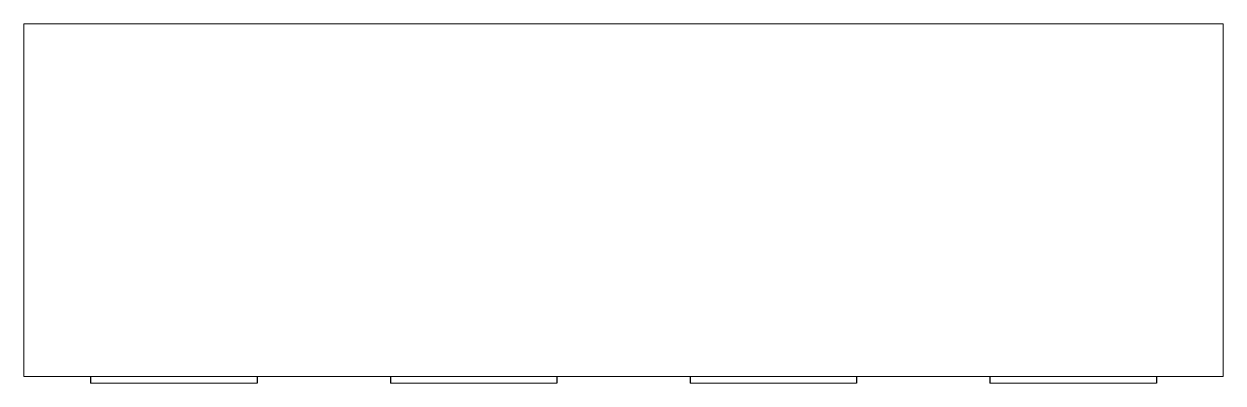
# Model space of a CAD drawing. Extents: x 366 to 438, y -915.9 to -894.3.
import ezdxf

# ---------------------------------------------------------------- set-up
doc = ezdxf.new("R2010")
doc.units = 0
doc.header["$MEASUREMENT"] = 0
doc.layers.add('layer1', color=7, linetype='Continuous')
doc.layers.add('layer2', color=6, linetype='Continuous')

msp = doc.modelspace()

# ---------------------------------------------------------------- linework, layer by layer
at = {"layer": 'layer1', "linetype": 'Continuous', "lineweight": 0}
for p, q in [((365.966, -915.498), (437.966, -915.498)), ((369.966, -915.898), (379.966, -915.898)), ((387.966, -915.898), (397.966, -915.898)), ((405.966, -915.898), (415.966, -915.898)), ((423.966, -915.898), (433.966, -915.898))]:
    msp.add_line(p, q, dxfattribs=at)
at = {"layer": 'layer1'}
for p, q in [((369.966, -915.498), (369.966, -915.898)), ((379.966, -915.498), (379.966, -915.898)), ((387.966, -915.498), (387.966, -915.898)), ((397.966, -915.498), (397.966, -915.898)), ((405.966, -915.498), (405.966, -915.898)), ((415.966, -915.498), (415.966, -915.898)), ((423.966, -915.498), (423.966, -915.898)), ((433.966, -915.498), (433.966, -915.898))]:
    msp.add_line(p, q, dxfattribs=at)
at = {"layer": 'layer2', "linetype": 'Continuous', "lineweight": 0}
for p, q in [((365.966, -894.334), (437.966, -894.334)), ((365.966, -915.498), (365.966, -894.334)), ((437.966, -915.498), (437.966, -894.334))]:
    msp.add_line(p, q, dxfattribs=at)

doc.saveas('drawing.dxf')
